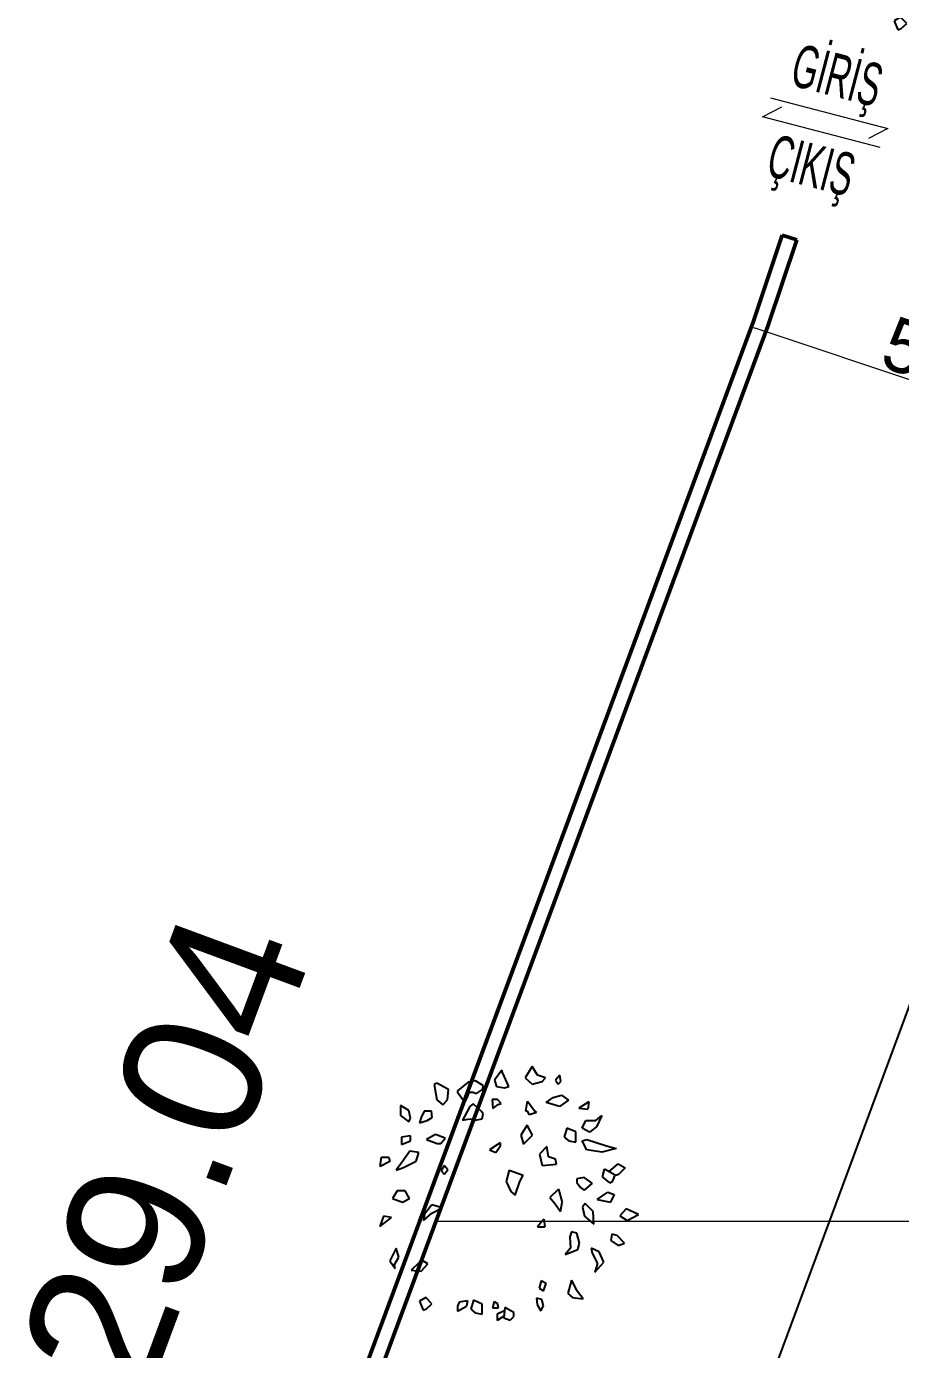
# Model space of a CAD drawing. Header units: centimetres. Extents: x 63871 to 181827, y -95930 to 42199.
# Drawn here: x 145831 to 146969, y 26517 to 28240 of the extents above; entities that cross this region are included whole.
import ezdxf

# ---------------------------------------------------------------- set-up
doc = ezdxf.new("R2010")
doc.units = ezdxf.units.CM
for name, color, linetype, lineweight in [('A-AREA-IDEN', 7, 'Continuous', 9), ('ARA SINIRLAR', 225, 'Continuous', 15), ('OLUK', 222, 'Continuous', 15), ('PARSEL SINIRI', 12, 'Continuous', 50), ('ROL_CEPHE', 1, 'Continuous', 0), ('ÇEKME MESAFESİ', 5, 'Continuous', 25)]:
    doc.layers.add(name, color=color, linetype=linetype, lineweight=lineweight)
doc.layers.add('CAY', color=94, linetype='Continuous')
doc.layers.add('Dıış Ölçü', color=140, linetype='Continuous')
doc.styles.add('Arial', font='Arial.ttf', dxfattribs={"height": 250})
doc.styles.add('RomanS', font='')
doc.styles.get("Standard").update_dxf_attribs({"font": 'Arial.ttf'})
doc.styles.get('RomanS').set_extended_font_data('Stylus BT')
doc.dimstyles.new('BÖYÜK', dxfattribs={"dimtxt": 70, "dimasz": 5, "dimexe": 5, "dimexo": 5, "dimgap": 2, "dimtad": 3, "dimdec": 0, "dimzin": 0, "dimdsep": 46, "dimtxsty": 'RomanS', "dimblk": 'DOT', "dimcen": 5, "dimadec": 0, "dimazin": 0, "dimtfac": 1, "dimtdec": 0, "dimtix": 1, "dimtofl": 0, "dimtmove": 1, "dimatfit": 0, "dimldrblk": 'DOT', "dimfxl": 10, "dimfxlon": 1, "dimtolj": 1, "dimtzin": 0, "dimarcsym": 0})

# ---------------------------------------------------------------- blocks, each defined once
blk = doc.blocks.new('_Dot')
at = {"color": 0, "linetype": 'ByBlock', "lineweight": -2}
blk.add_line((-0.5, 0), (-1, 0), dxfattribs=at)
at = {"color": 0, "linetype": 'ByBlock', "const_width": 0.5}
blk.add_lwpolyline([(-0.25, 0, 1), (0.25, 0, 1)], format="xyb", close=True, dxfattribs=at)
blk = doc.blocks.new('*D120')
at = {"layer": 'Defpoints', "color": 0, "transparency": 16777216}
for p in [(-9654, 11665.8), (-9653.9, 11665.8), (-9179.7, 11507.4)]:
    blk.add_point(p, dxfattribs=at)
at = {"layer": 'Dıış Ölçü', "color": 0, "lineweight": -2, "transparency": 16777216}
for p, q in [((-9653.9, 11665.8), (-9652.4, 11670.5)), ((-9184.4, 11509), (-9649.2, 11664.2)), ((-9179.7, 11507.4), (-9178.1, 11512.1))]:
    blk.add_line(p, q, dxfattribs=at)
at = {"layer": 'Dıış Ölçü', "color": 0, "lineweight": -2, "transparency": 16777216, "xscale": 5, "yscale": 5, "zscale": 5}
for p, rotation in [((-9653.9, 11665.8), 161.5310383117991), ((-9179.7, 11507.4), 341.531038311799)]:
    blk.add_blockref('_Dot', p, dxfattribs=dict(at, rotation=rotation))
at = {"layer": 'Dıış Ölçü', "color": 0, "transparency": 16777216, "insert": (-9404.5, 11623.3), "char_height": 70, "attachment_point": 5, "rotation": 341.531, "style": 'RomanS'}
blk.add_mtext('\\A1;500', dxfattribs=at)
blk = doc.blocks.new('A$C5AA32782')
at = {"layer": 'CAY'}
for p, q in [((566, 945.5, 0), (539.4, 903.2, 0)), ((585.9, 912.6, 0), (566, 945.5, 0)), ((328.5, 887.1, 0), (288.5, 854.2, 0)), ((355.1, 891.8, 0), (328.5, 887.1, 0)), ((385, 873, 0), (355.1, 891.8, 0)), ((452.9, 931.4, 0), (426.3, 893.8, 0)), ((426.3, 893.8, 0), (432.9, 870.3, 0)), ((456.2, 922, 0), (452.9, 931.4, 0)), ((479.5, 870.3, 0), (456.2, 922, 0)), ((539.4, 903.2, 0), (566, 879.7, 0)), ((566, 879.7, 0), (602.6, 889.1, 0)), ((615.9, 903.2, 0), (585.9, 912.6, 0)), ((602.6, 889.1, 0), (615.9, 903.2, 0)), ((669.1, 912.6, 0), (652.5, 893.8, 0)), ((652.5, 893.8, 0), (662.4, 879.7, 0)), ((662.4, 879.7, 0), (672.4, 889.1, 0)), ((672.4, 889.1, 0), (669.1, 912.6, 0)), ((211.1, 882.5, 0), (201.2, 877.8, 0)), ((201.2, 877.8, 0), (211.1, 821.4, 0)), ((254.4, 859, 0), (211.1, 882.5, 0)), ((251, 821.4, 0), (254.4, 859, 0)), ((288.5, 854.2, 0), (288.5, 849.5, 0)), ((288.5, 849.5, 0), (315.2, 811.9, 0)), ((325.1, 830.7, 0), (331.8, 849.5, 0)), ((331.8, 849.5, 0), (345.1, 849.5, 0)), ((345.1, 849.5, 0), (358.4, 844.8, 0)), ((358.4, 844.8, 0), (381.7, 858.9, 0)), ((381.7, 858.9, 0), (385, 873, 0)), ((432.9, 870.3, 0), (462.9, 865.6, 0)), ((462.9, 865.6, 0), (479.5, 870.3, 0)), ((644.5, 829.4, 0), (674.4, 838.7, 0)), ((674.4, 838.7, 0), (701, 820, 0)), ((107, 781, 0), (77, 799.8, 0)), ((77, 799.8, 0), (77, 762.2, 0)), ((211.1, 821.4, 0), (234.4, 802.6, 0)), ((234.4, 802.6, 0), (251, 821.4, 0)), ((333.7, 796.5, 0), (313.8, 759, 0)), ((315.2, 811.9, 0), (325.1, 830.7, 0)), ((347, 805.9, 0), (333.7, 796.5, 0)), ((377, 777.7, 0), (347, 805.9, 0)), ((436.8, 821.9, 0), (416.8, 821.9, 0)), ((416.8, 821.9, 0), (420.1, 789, 0)), ((420.1, 789, 0), (440.1, 803.1, 0)), ((450.1, 807.8, 0), (436.8, 821.9, 0)), ((440.1, 803.1, 0), (450.1, 807.8, 0)), ((542.4, 778.7, 0), (549.1, 816.3, 0)), ((549.1, 816.3, 0), (575.7, 778.7, 0)), ((617.8, 810.6, 0), (644.5, 829.4, 0)), ((667.7, 796.5, 0), (617.8, 810.6, 0)), ((701, 820, 0), (667.7, 796.5, 0)), ((776.2, 813.8, 0), (739, 790.4, 0)), ((739, 790.4, 0), (772.2, 785.7, 0)), ((776.2, 813.8, 0), (772.2, 785.7, 0)), ((77, 762.2, 0), (107, 738.7, 0)), ((113.6, 752.8, 0), (107, 781, 0)), ((107, 738.7, 0), (113.6, 752.8, 0)), ((152.9, 755.4, 0), (147.3, 735.9, 0)), ((147.3, 735.9, 0), (175, 743.7, 0)), ((163.9, 778.9, 0), (152.9, 755.4, 0)), ((191.6, 778.9, 0), (163.9, 778.9, 0)), ((175, 743.7, 0), (194.4, 755.4, 0)), ((194, 755.2, 0), (191.6, 778.9, 0)), ((313.8, 759, 0), (307.1, 744.9, 0)), ((307.1, 744.9, 0), (333.7, 749.6, 0)), ((333.7, 749.6, 0), (353.7, 744.9, 0)), ((353.7, 744.9, 0), (380.3, 749.6, 0)), ((383.6, 768.3, 0), (377, 777.7, 0)), ((380.3, 749.6, 0), (383.6, 768.3, 0)), ((549.1, 778.7, 0), (542.4, 778.7, 0)), ((555.7, 764.6, 0), (549.1, 778.7, 0)), ((582.4, 774, 0), (555.7, 764.6, 0)), ((575.7, 778.7, 0), (582.4, 774, 0)), ((752.3, 715.2, 0), (765.6, 743.4, 0)), ((765.6, 743.4, 0), (802.2, 743.4, 0)), ((802.2, 743.4, 0), (825.4, 762.2, 0)), ((825.4, 762.2, 0), (805.5, 719.9, 0)), ((206.1, 691.9, 0), (172.9, 673.1, 0)), ((242.7, 677.8, 0), (206.1, 691.9, 0)), ((547, 726.4, 0), (523.7, 688.8, 0)), ((566.9, 688.8, 0), (547, 726.4, 0)), ((695, 715.3, 0), (685, 682.5, 0)), ((728.2, 701.2, 0), (695, 715.3, 0)), ((728.2, 663.7, 0), (728.2, 701.2, 0)), ((778.9, 701.1, 0), (752.3, 715.2, 0)), ((805.5, 719.9, 0), (778.9, 701.1, 0)), ((113.6, 687.1, 0), (80.3, 682.4, 0)), ((80.3, 682.4, 0), (80.3, 654.2, 0)), ((80.3, 654.2, 0), (113.6, 668.3, 0)), ((113.6, 668.3, 0), (113.6, 687.1, 0)), ((172.9, 673.1, 0), (212.8, 659, 0)), ((212.8, 659, 0), (226.1, 659, 0)), ((226.1, 659, 0), (242.7, 677.8, 0)), ((447.5, 660.3, 0), (407.6, 634.6, 0)), ((430.9, 625.3, 0), (447.5, 648.7, 0)), ((447.5, 660.3, 0), (447.5, 648.7, 0)), ((523.7, 688.8, 0), (533.7, 655.9, 0)), ((533.7, 655.9, 0), (566.9, 688.8, 0)), ((619.8, 646.7, 0), (593.2, 618.5, 0)), ((626.5, 609.1, 0), (619.8, 646.7, 0)), ((685, 682.5, 0), (701.6, 668.4, 0)), ((701.6, 668.4, 0), (728.2, 663.7, 0)), ((752.3, 668.3, 0), (768.9, 673, 0)), ((768.9, 635.4, 0), (752.3, 668.3, 0)), ((768.9, 673, 0), (842.1, 649.5, 0)), ((878.7, 640.1, 0), (825.4, 626, 0)), ((842.1, 649.5, 0), (878.7, 640.1, 0)), ((0.4, 572.3, 0), (5.9, 607.5, 0)), ((36.4, 591.8, 0), (0.4, 572.3, 0)), ((5.9, 607.5, 0), (33.6, 607.5, 0)), ((33.6, 607.5, 0), (36.4, 591.8, 0)), ((110.8, 630, 0), (80.9, 587.7, 0)), ((87.6, 568.9, 0), (134.1, 592.4, 0)), ((144.1, 625.3, 0), (110.8, 630, 0)), ((134.1, 592.4, 0), (144.1, 625.3, 0)), ((407.6, 634.6, 0), (430.9, 625.3, 0)), ((593.2, 618.5, 0), (603.2, 576.2, 0)), ((653.1, 599.7, 0), (626.5, 609.1, 0)), ((656.4, 580.9, 0), (653.1, 599.7, 0)), ((825.4, 626, 0), (768.9, 635.4, 0)), ((80.9, 587.7, 0), (60.9, 559.5, 0)), ((60.9, 559.5, 0), (87.6, 568.9, 0)), ((238.2, 576, 0), (227.1, 556.4, 0)), ((227.1, 556.4, 0), (238.2, 544.7, 0)), ((252.1, 560.3, 0), (238.2, 576, 0)), ((238.2, 544.7, 0), (252.1, 560.3, 0)), ((480.7, 559.5, 0), (469.6, 517.6, 0)), ((480.7, 559.5, 0), (532.8, 541.1, 0)), ((603.2, 576.2, 0), (656.4, 580.9, 0)), ((827.9, 533.9, 0), (835.1, 563.5, 0)), ((875, 540, 0), (835.1, 563.5, 0)), ((851.7, 554.1, 0), (885, 582.3, 0)), ((873.9, 540.7, 0), (888.3, 544.7, 0)), ((885, 582.3, 0), (911.6, 568.2, 0)), ((911.6, 568.2, 0), (888.3, 544.7, 0)), ((469.6, 517.6, 0), (486.2, 480, 0)), ((502.9, 465.9, 0), (519.5, 517.6, 0)), ((519.5, 517.6, 0), (532.8, 541.1, 0)), ((758.9, 532, 0), (732.3, 527.3, 0)), ((732.3, 527.3, 0), (732.3, 513.2, 0)), ((732.3, 513.2, 0), (745.6, 494.4, 0)), ((745.6, 494.4, 0), (758.9, 485, 0)), ((788.5, 511.1, 0), (758.9, 532, 0)), ((788.5, 511.1, 0), (758.9, 485, 0)), ((855.1, 511.8, 0), (827.9, 533.9, 0)), ((855.1, 511.8, 0), (865, 516.5, 0)), ((865, 516.5, 0), (875, 540, 0)), ((63.9, 482, 0), (47.2, 453.8, 0)), ((47.2, 453.8, 0), (83.8, 439.7, 0)), ((93.8, 482, 0), (63.9, 482, 0)), ((83.8, 439.7, 0), (110.4, 453.8, 0)), ((110.4, 453.8, 0), (93.8, 482, 0)), ((486.2, 480, 0), (502.9, 465.9, 0)), ((664, 488.3, 0), (631.4, 457.6, 0)), ((631.4, 457.6, 0), (651.4, 434.1, 0)), ((664, 488.3, 0), (678, 438.8, 0)), ((807.7, 450.2, 0), (846.9, 477.9, 0)), ((807.7, 450.2, 0), (856.9, 440.3, 0)), ((846.9, 477.9, 0), (870.2, 468.5, 0)), ((870.2, 468.5, 0), (856.9, 440.3, 0)), ((162.3, 372.1, 0), (192.8, 399.5, 0)), ((165.1, 395.5, 0), (162.3, 372.1, 0)), ((192.8, 430.8, 0), (165.1, 395.5, 0)), ((231.6, 419, 0), (192.8, 430.8, 0)), ((192.8, 399.5, 0), (231.6, 419, 0)), ((651.4, 434.1, 0), (671.4, 405.9, 0)), ((671.4, 405.9, 0), (678, 438.8, 0)), ((762.3, 435, 0), (752.8, 421.6, 0)), ((752.8, 421.6, 0), (759.9, 388.1, 0)), ((793.1, 404.9, 0), (762.3, 435, 0)), ((795.4, 358, 0), (793.1, 404.9, 0)), ((915.7, 415.1, 0), (891.6, 389.5, 0)), ((961, 393.8, 0), (915.7, 415.1, 0)), ((13.3, 387.6, 0), (0, 350, 0)), ((0, 350, 0), (43.2, 382.9, 0)), ((43.2, 382.9, 0), (13.3, 387.6, 0)), ((609.3, 376.3, 0), (585.9, 348.8, 0)), ((585.9, 348.8, 0), (612.6, 348.8, 0)), ((609.3, 376.3, 0), (612.6, 348.8, 0)), ((759.9, 388.1, 0), (795.4, 358, 0)), ((891.6, 389.5, 0), (918.8, 372.4, 0)), ((918.8, 372.4, 0), (961, 393.8, 0)), ((712.3, 330, 0), (705.7, 311.2, 0)), ((705.7, 311.2, 0), (709, 268.9, 0)), ((732.3, 325.3, 0), (712.3, 330, 0)), ((742.3, 287.7, 0), (732.3, 325.3, 0)), ((862, 320.6, 0), (858.7, 297.1, 0)), ((858.7, 297.1, 0), (885.3, 278.3, 0)), ((882, 315.9, 0), (862, 320.6, 0)), ((908.6, 287.7, 0), (882, 315.9, 0)), ((60.4, 268.9, 0), (37.1, 221.9, 0)), ((70.4, 236, 0), (60.4, 268.9, 0)), ((709, 268.9, 0), (689.1, 245.4, 0)), ((689.1, 245.4, 0), (735.6, 264.2, 0)), ((735.6, 264.2, 0), (742.3, 287.7, 0)), ((815.5, 254.8, 0), (785.5, 268.9, 0)), ((785.5, 268.9, 0), (788.8, 250.1, 0)), ((788.8, 250.1, 0), (808.8, 212.5, 0)), ((788.8, 250.1, 0), (808.8, 212.5, 0)), ((832.1, 217.2, 0), (815.5, 254.8, 0)), ((885.3, 278.3, 0), (908.6, 287.7, 0)), ((37.1, 221.9, 0), (57.1, 193.7, 0)), ((53.7, 207.8, 0), (70.4, 236, 0)), ((57.1, 193.7, 0), (53.7, 207.8, 0)), ((144.4, 214.7, 0), (116.7, 187.3, 0)), ((158.3, 222.5, 0), (144.4, 214.7, 0)), ((152.8, 183.4, 0), (177.7, 210.8, 0)), ((177.7, 210.8, 0), (158.3, 222.5, 0)), ((798.8, 179.6, 0), (832.1, 217.2, 0)), ((808.8, 212.5, 0), (798.8, 179.6, 0)), ((116.7, 187.3, 0), (152.8, 183.4, 0)), ((711.9, 149.9, 0), (699, 99.8, 0)), ((711.9, 149.9, 0), (729, 113.9, 0)), ((598.8, 147.3, 0), (591.7, 120.5, 0)), ((591.7, 120.5, 0), (608.3, 110.5, 0)), ((617.8, 137.2, 0), (598.8, 147.3, 0)), ((608.3, 110.5, 0), (617.8, 137.2, 0)), ((699, 99.8, 0), (715.7, 85.7, 0)), ((755.6, 81, 0), (729, 113.9, 0)), ((170.2, 85.7, 0), (146.9, 71.6, 0)), ((146.9, 71.6, 0), (160.2, 38.7, 0)), ((193.4, 62.2, 0), (170.2, 85.7, 0)), ((173.5, 43.4, 0), (193.4, 62.2, 0)), ((294.7, 67.6, 0), (288.1, 53.5, 0)), ((288.1, 53.5, 0), (288.1, 34.7, 0)), ((288.1, 34.7, 0), (321.3, 53.5, 0)), ((325.8, 72.5, 0), (294.7, 67.6, 0)), ((325.8, 72.5, 0), (321.3, 53.5, 0)), ((347.3, 75.1, 0), (337.3, 42.2, 0)), ((380.6, 61, 0), (347.3, 75.1, 0)), ((380.6, 23.4, 0), (380.6, 61, 0)), ((424.6, 70.4, 0), (418.1, 47.4, 0)), ((424.6, 70.4, 0), (437.5, 63.1, 0)), ((440.3, 47.4, 0), (437.5, 63.1, 0)), ((601.4, 77.9, 0), (581.4, 82.6, 0)), ((581.4, 82.6, 0), (584.8, 59.1, 0)), ((584.8, 59.1, 0), (598.1, 35.6, 0)), ((598.1, 35.6, 0), (608, 54.4, 0)), ((608, 54.4, 0), (601.4, 77.9, 0)), ((715.7, 85.7, 0), (755.6, 81, 0)), ((160.2, 38.7, 0), (173.5, 43.4, 0)), ((337.3, 42.2, 0), (354, 28.1, 0)), ((354, 28.1, 0), (380.6, 23.4, 0)), ((418.1, 47.4, 0), (440.3, 47.4, 0)), ((462.9, 36.2, 0), (435.8, 23.5, 0)), ((435.8, 23.5, 0), (435.8, 0, 0)), ((461.1, 15.9, 0), (435.8, 0, 0)), ((463.9, 47.9, 0), (460.6, 10.4, 0)), ((460.6, 10.4, 0), (483.9, 1, 0)), ((497.2, 29.2, 0), (463.9, 47.9, 0)), ((483.9, 1, 0), (497.2, 15.1, 0)), ((497.2, 15.1, 0), (497.2, 29.2, 0))]:
    blk.add_line(p, q, dxfattribs=at)
blk = doc.blocks.new('yerleşim planı')
at = {"layer": 'A-AREA-IDEN'}
for p, q in [((-9629.4, 11964.2), (-9476.5, 11924.3)), ((-9639.5, 11939.6), (-9614.4, 11952.6)), ((-9486.6, 11899.8), (-9639.5, 11939.6)), ((-9476.5, 11924.3), (-9501.6, 11911.3))]:
    blk.add_line(p, q, dxfattribs=at)
at = {"layer": 'ARA SINIRLAR'}
blk.add_line((-7365.8, 10500.5), (-10064.6, 10500.5), dxfattribs=at)
at = {"layer": 'PARSEL SINIRI'}
for p, q in [((-9594.9, 11779.3), (-9632.5, 11666.8)), ((-9614, 11785.5), (-9594.9, 11779.3)), ((-10574.7, 9181.7), (-9651.4, 11673.5)), ((-9632.5, 11666.8), (-10553.5, 9181.3)), ((-10086, 10500.5), (-10086, 10500.5))]:
    blk.add_line(p, q, dxfattribs=at)
blk.add_lwpolyline([(-9614, 11785.5), (-9651.4, 11673.5), (-10086, 10500.5)], dxfattribs=at)
at = {"layer": 'ÇEKME MESAFESİ'}
blk.add_lwpolyline([(-40.8, 5105.4), (273.3, 12259), (441.1, 16103.9), (540.6, 18375.8), (609, 19935.4), (690.2, 21784.8), (634.2, 21857.2), (-544.7, 22109.6), (-620.1, 22142.8), (-3351.2, 23343.1), (-5431, 23015.7), (-6402.4, 20015.9), (-7155.9, 17689.8), (-7622.6, 16249.1), (-8469.2, 13634.5), (-9179.7, 11507.4), (-10271.3, 8561.4)], dxfattribs=at)
at = {"layer": 'CAY', "xscale": 0.3501001178103892, "yscale": 0.3501001178103892, "zscale": 0.3501001178103892}
for p in [(-9519.7, 12039.5, 0), (-10137.5, 10371.8, 0)]:
    blk.add_blockref('A$C5AA32782', p, dxfattribs=at)
at = {"layer": 'A-AREA-IDEN', "style": 'Arial', "width": 0.55}
for s, p in [('GİRİŞ', (-9605.8, 11981.6)), ('ÇIKIŞ', (-9637.1, 11863.8))]:
    blk.add_text(s, height=55.8, rotation=345.377, dxfattribs=at).set_placement(p)
at = {"layer": 'ROL_CEPHE', "lineweight": 0}
blk.add_text('29.04', height=180, rotation=69.6745, dxfattribs=at).set_placement((-10442.3, 10264.2))
at = {"layer": 'Dıış Ölçü'}
dim = blk.add_aligned_dim(p1=(-9179.7, 11507.4), p2=(-9654, 11665.8), distance=0, dimstyle='BÖYÜK', dxfattribs=at)
dim.commit()
dim.dimension.update_dxf_attribs({"geometry": '*D120', "text_midpoint": (-9404.5, 11623.3)})

msp = doc.modelspace()

# ---------------------------------------------------------------- block references
at = {"layer": 'OLUK'}
msp.add_blockref('yerleşim planı', (156428.8, 16182.6), dxfattribs=at)

doc.saveas('drawing.dxf')
